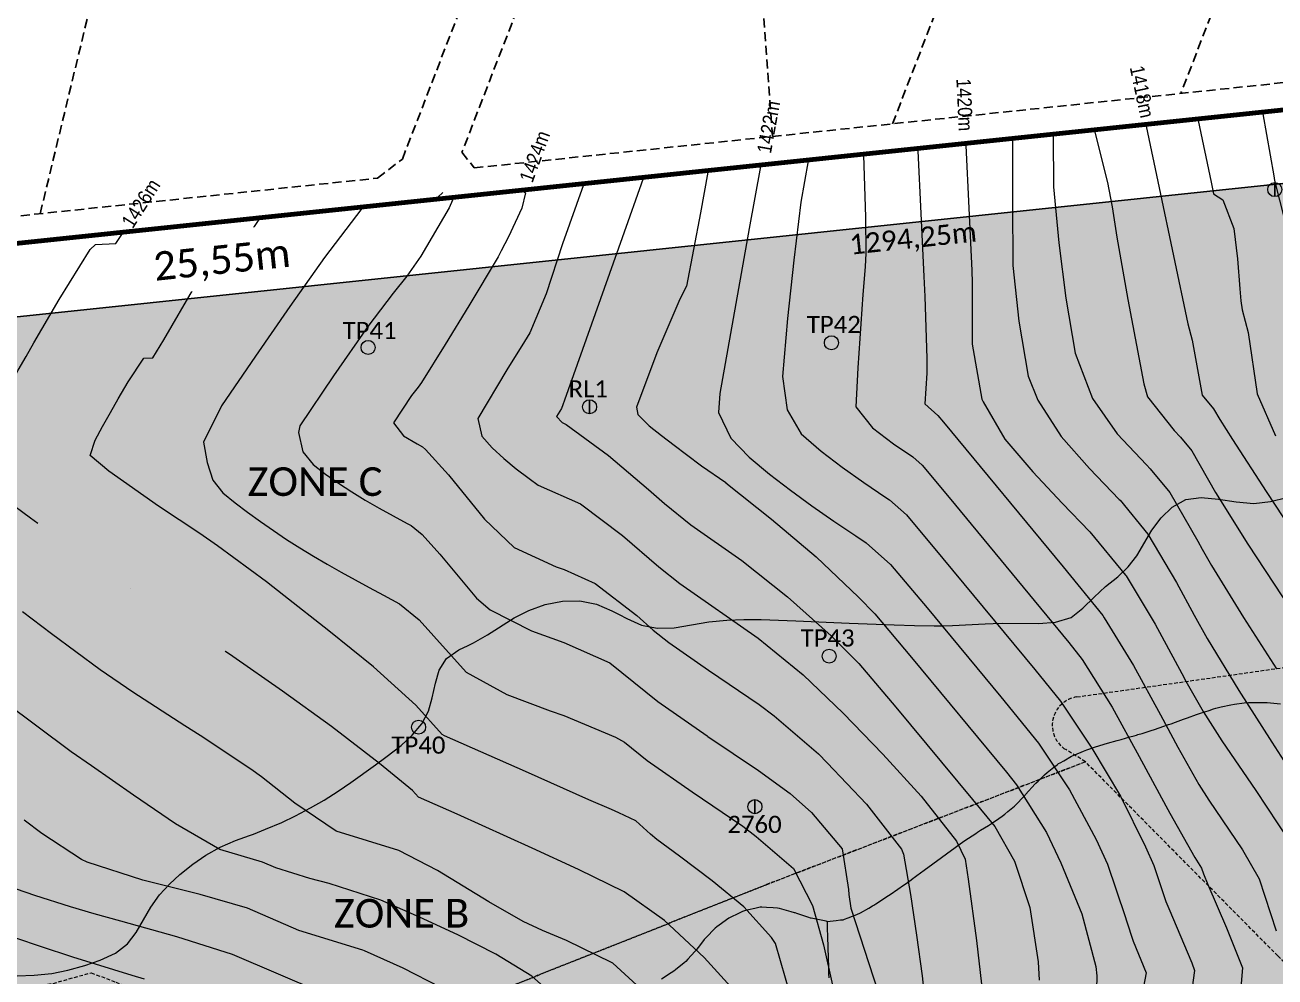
# Model space of a CAD drawing. Header units: metres. Extents: x 5688 to 19740, y -52 to 3406.
# Drawn here: x 7558.7 to 7995.3, y 2347.5 to 2679.9 of the extents above; entities that cross this region are included whole.
import ezdxf
from ezdxf.enums import TextEntityAlignment as Align

# ---------------------------------------------------------------- set-up
doc = ezdxf.new("R2010")
doc.units = ezdxf.units.M
doc.linetypes.add('HIDDEN', pattern=[9.525, 6.35, -3.175])
for name, color, linetype in [('AFSTANDE', 7, 'Continuous'), ('Contours', 7, 'Continuous'), ('GEO', 140, 'Continuous'), ('LINES', 7, 'Continuous'), ('ONDERVERDELING', 7, 'Continuous'), ('TP', 7, 'Continuous')]:
    doc.layers.add(name, color=color, linetype=linetype)
doc.layers.add('Sensitivity', color=7, linetype='Continuous', true_color=0xbd0f0f)
doc.layers.add('Sonering - Special', color=7, linetype='Continuous', true_color=0xdbb88a)
doc.styles.add('CALIBRII', font='calibri.ttf')
doc.styles.add('MM-STANDARD', font='', dxfattribs={"height": 1})
doc.styles.add('Text_Style_1', font='calibri.ttf')
doc.styles.get('MM-STANDARD').set_extended_font_data('MM-STANDARD')
doc.dimstyles.new('$DIM_Caddie', dxfattribs={"dimtxt": 7, "dimasz": 1, "dimexe": 0, "dimexo": 0, "dimgap": 0, "dimtad": 0, "dimtoh": 1, "dimtxsty": 'Text_Style_1', "dimblk": 'OBLIQUE', "dimcen": 0, "dimse1": 1, "dimse2": 1, "dimsd1": 1, "dimsd2": 1, "dimclrd": 253, "dimclre": 253, "dimclrt": 256, "dimadec": 0, "dimazin": 0, "dimtfac": 1, "dimtmove": 0, "dimatfit": 3, "dimldrblk": 'OBLIQUE', "dimfxl": 0, "dimtfillclr": 2, "dimlwd": -3, "dimlwe": -1, "dimarcsym": 0})

# ---------------------------------------------------------------- blocks, each defined once
blk = doc.blocks.new('CONTOURS-CG')
at = {"layer": 'Contours', "color": 253, "lineweight": 9, "true_color": 0xa1a3a5}
for points, elevation in [([(31783.68, 1464.3), (31788.22, 1442.78), (31789.08, 1438.73), (31792.34, 1436.6), (31792.34, 1436.6), (31796.14, 1426.55), (31797.45, 1416.06), (31798.3, 1405.49), (31798.57, 1401.32), (31799.11, 1398.23), (31801.11, 1390.27), (31801.11, 1390.27), (31804.32, 1368.87), (31810.71, 1354.17)], 1417.5), ([(31806.27, 1466.68), (31810.09, 1445.01), (31810.39, 1443.34), (31815.44, 1423.25)], 1417), ([(31733.04, 1459), (31733.11, 1441.11), (31735.02, 1421.65), (31737.43, 1402.29), (31740.72, 1383.09), (31746.84, 1367.24), (31755.44, 1354.97), (31765.69, 1344.06), (31766.97, 1342.75), (31773.8, 1334.45), (31783.56, 1317.45), (31785.08, 1314.62), (31788.31, 1308.93), (31799.48, 1290.77), (31811.03, 1272.86)], 1419), ([(31747.59, 1460.3), (31747.6, 1460.26), (31752.07, 1442.67), (31752.07, 1442.65), (31753.66, 1434.13), (31755.28, 1423.57), (31759.1, 1401.84), (31764.71, 1372.35), (31765.98, 1367.83), (31775.26, 1356.13), (31777.53, 1353.79), (31781.44, 1349.03), (31789.76, 1334.4), (31801.08, 1316.34), (31807.06, 1307.19), (31818.92, 1289.12)], 1418.5), ([(31765.54, 1462.28), (31770.08, 1440.75), (31780.11, 1393.33), (31781.57, 1387.58), (31781.57, 1387.58), (31785.13, 1368.43), (31789.08, 1363.62), (31791.21, 1359.87), (31795.64, 1352.91), (31807.49, 1334.83), (31819.38, 1316.79)], 1418), ([(31685.76, 1454.11), (31685.78, 1453.69), (31686.87, 1431.79), (31687.92, 1409.9), (31688.19, 1402.91), (31688.19, 1402.91), (31688.9, 1381.22), (31688.89, 1376.09), (31688.19, 1365.36), (31692.81, 1361.28), (31694.7, 1359.02), (31736.55, 1308.45), (31750.34, 1291.46), (31750.86, 1290.7), (31761.13, 1273.99), (31770.54, 1256.78), (31776.59, 1245.48), (31783.96, 1232.51), (31787.43, 1227.05), (31799.16, 1209.67), (31804.95, 1199.5), (31804.95, 1199.49), (31810.93, 1181.37)], 1420.5), ([(31702.48, 1455.76), (31702.49, 1455.57), (31703.61, 1433.75), (31704.61, 1411.94), (31704.72, 1407.69), (31704.72, 1407.67), (31704.81, 1386.22), (31704.81, 1386.2), (31708.12, 1367), (31708.55, 1366.05), (31716.2, 1353), (31725.95, 1341.68), (31736.14, 1330.72), (31745.86, 1320.67), (31758.35, 1305.51), (31758.51, 1305.29), (31768.64, 1288.49), (31777.97, 1271.24), (31779.42, 1268.53), (31785.41, 1257.98), (31791.96, 1247.68), (31803.81, 1230.37), (31815.38, 1212.88)], 1420), ([(31718.79, 1457.61), (31718.86, 1435.62), (31718.96, 1413.66), (31721, 1394.22), (31724.28, 1375.02), (31727.7, 1366.65), (31735.79, 1353.96), (31745.75, 1342.81), (31756.13, 1332.01), (31756.42, 1331.71), (31766.15, 1319.87), (31776.12, 1302.98), (31782.25, 1291.57), (31786.86, 1283.46), (31797.95, 1265.25), (31809.38, 1247.26), (31820.98, 1229.38)], 1419.5), ([(31647.45, 1450.25), (31644.86, 1435.85), (31642.42, 1415.55), (31640.26, 1395.23), (31638.55, 1374.89), (31640.15, 1363.34), (31644.97, 1354.89), (31651.98, 1348.91), (31659.31, 1343.29), (31666.87, 1337.93), (31674.56, 1332.73), (31675.84, 1331.87), (31681.77, 1326.64), (31694.54, 1311.41), (31726.67, 1272.6), (31735.58, 1261.54), (31746.55, 1245.22), (31756.59, 1228.38), (31765.25, 1210.75), (31768.19, 1204.21), (31772.39, 1191.66), (31773.44, 1189.13), (31781.43, 1170.23), (31782.37, 1167.55), (31780.5, 1153.86)], 1421.5), ([(31666.76, 1452.29), (31666.76, 1452.22), (31667.52, 1430.55), (31667.66, 1418.11), (31667.66, 1418.04), (31667.34, 1413.17), (31666.54, 1403.61), (31664.79, 1378), (31664.17, 1364.35), (31669.95, 1356.98), (31677.32, 1351.41), (31684, 1346.87), (31687.29, 1343.96), (31696.74, 1332.67), (31738.57, 1282.08), (31743.22, 1276.12), (31753.62, 1259.48), (31763.1, 1242.31), (31772.37, 1225.03), (31773.76, 1222.44), (31782.51, 1207.04), (31784.89, 1203.29), (31785.57, 1201.24), (31787.08, 1197.58), (31793.61, 1182.46), (31799.15, 1168.42), (31798.03, 1154.59)], 1421), ([(31612.45, 1446.28), (31612.44, 1446.25), (31609.84, 1432.11), (31604.92, 1406.45), (31602.6, 1401.89), (31594.64, 1383.22), (31587.54, 1364.25), (31588.03, 1361.64), (31591.95, 1357.73), (31596.28, 1354.34), (31600.64, 1350.99), (31605.03, 1347.67), (31610.25, 1343.76), (31618.71, 1337.87), (31618.71, 1337.86), (31634.7, 1325.16), (31650.26, 1311.97), (31665, 1297.85), (31670.72, 1292.01), (31683.55, 1276.83), (31716.78, 1236.75), (31720.29, 1232.37), (31730.73, 1215.75), (31735.75, 1205.18), (31743.02, 1187.28), (31747.9, 1168.97), (31748.31, 1165.7), (31747.8, 1146.18)], 1422.5), ([(31630.82, 1448.3), (31626.92, 1426.65), (31616.56, 1369.05), (31616.12, 1362.34), (31620.5, 1353.37), (31626.92, 1346.72), (31634.02, 1340.85), (31641.33, 1335.2), (31648.81, 1329.76), (31656.42, 1324.46), (31664.12, 1319.26), (31667.68, 1316.88), (31676.24, 1309.33), (31689.05, 1294.12), (31714.76, 1263.11), (31727.93, 1246.95), (31738.76, 1230.56), (31748.06, 1213.29), (31751.97, 1204.69), (31758.15, 1186.42), (31758.63, 1184.82), (31761, 1177.76), (31765.59, 1166.67), (31762.97, 1153.29)], 1422), ([(31569.05, 1441.88), (31561.69, 1421.22), (31555.98, 1403.79), (31555.98, 1403.78), (31550.24, 1390.23), (31548.41, 1387.2), (31542.16, 1377.21), (31532.12, 1360.3), (31533.5, 1354.13), (31537.14, 1350), (31541.19, 1346.25), (31545.49, 1342.73), (31549.96, 1339.36), (31553.16, 1337.03), (31568, 1330.46), (31582.66, 1319.41), (31595.32, 1308.48), (31602.62, 1302.6), (31629.95, 1283.58), (31629.95, 1283.58), (31645.78, 1270.71), (31659.67, 1257.37), (31673.51, 1243.04), (31686.98, 1228.39), (31699.25, 1212.74), (31702.29, 1206.41), (31703.35, 1199.44), (31706.28, 1177.99), (31707.97, 1162.73)], 1423.5), ([(31589.89, 1444.01), (31582.5, 1423.29), (31562.32, 1366.61), (31561.79, 1364.99), (31561.26, 1363.74), (31559.58, 1360.97), (31561.53, 1358.82), (31562.9, 1358.21), (31577.71, 1347.35), (31591.68, 1335.44), (31597.25, 1330.57), (31606.43, 1323.18), (31624.33, 1310.72), (31624.33, 1310.72), (31640.27, 1297.97), (31655.52, 1284.42), (31665.19, 1274.69), (31678.05, 1259.53), (31704.87, 1227.25), (31712.65, 1217.79), (31719.54, 1205.67), (31724.95, 1189.53), (31727.86, 1170.52), (31728.14, 1164.21)], 1423), ([(31519.86, 1439.23), (31518.14, 1437.58), (31522.26, 1437.13), (31522.53, 1437.54), (31522.84, 1437.02), (31523.19, 1436.53), (31522.11, 1433.83), (31512.19, 1416.99), (31507.3, 1409.96), (31502.55, 1403.99), (31493.72, 1392.38), (31481.64, 1375.17), (31469.88, 1357.74), (31469.46, 1355.37), (31470.99, 1348.58), (31474.53, 1344.23), (31478.89, 1340.87), (31483.39, 1337.68), (31488.02, 1334.66), (31492.77, 1331.77), (31497.61, 1328.99), (31502.51, 1326.29), (31507.46, 1323.65), (31508.76, 1322.95), (31512.69, 1319.71), (31518.82, 1312.93), (31531.59, 1297.49), (31536.42, 1293.46), (31536.42, 1293.46), (31550.82, 1286.12), (31562.16, 1282.06), (31578.19, 1274.96), (31594.99, 1261.44), (31612.24, 1249.43), (31612.45, 1249.29), (31630.18, 1237.39), (31641.18, 1229.3), (31641.18, 1229.3), (31648.62, 1222.74), (31659.29, 1209.98), (31661.6, 1195.81), (31661.71, 1194.08), (31662.43, 1189.31), (31671.85, 1160.35)], 1424.5), ([(31547.94, 1439.67), (31547.94, 1439.67), (31548.7, 1439.1), (31547.47, 1433.65), (31545.17, 1428.65), (31542.76, 1423.69), (31540.27, 1418.77), (31539.22, 1416.71), (31528.94, 1399.58), (31520.71, 1386.13), (31512.43, 1372.8), (31511.21, 1371.25), (31508.93, 1368.26), (31502.67, 1358.7), (31506.11, 1354.24), (31510.88, 1351.37), (31512.81, 1350.33), (31513.82, 1349.5), (31521.82, 1340.65), (31534.44, 1325.07), (31544.79, 1315.25), (31544.79, 1315.25), (31559.44, 1308.49), (31562.23, 1307.52), (31573.09, 1302.71), (31587.57, 1291.44), (31593.38, 1286.39), (31598.8, 1282.02), (31612.7, 1272.35), (31630.39, 1260.38), (31635.56, 1256.44), (31635.56, 1256.44), (31651.06, 1243.19), (31654.15, 1240.05), (31667.89, 1225.64), (31680.02, 1209.88), (31680.79, 1208.2), (31683.24, 1194.05), (31685.27, 1179.84), (31687.25, 1165.64), (31687.8, 1161.24)], 1424), ([(31491.53, 1433.63), (31478.51, 1416.51), (31466.39, 1399.32), (31454.39, 1382.05), (31442.6, 1364.65), (31436.26, 1352.05), (31437.51, 1344.92), (31439.56, 1338.77), (31443.02, 1334.31), (31447.31, 1330.87), (31451.68, 1327.52), (31456.13, 1324.28), (31460.66, 1321.13), (31465.27, 1318.07), (31469.95, 1315.1), (31474.69, 1312.21), (31479.49, 1309.38), (31484.34, 1306.61), (31489.23, 1303.9), (31494.15, 1301.22), (31499.09, 1298.56), (31504.71, 1295.57), (31511.55, 1289.93), (31528.05, 1271.68), (31528.05, 1271.68), (31542.25, 1263.89), (31557.39, 1258.23), (31562.09, 1256.6), (31580.21, 1249.06), (31583.28, 1247.22), (31591.18, 1240.86), (31606.92, 1229.91), (31624.63, 1217.87), (31629.36, 1214.29), (31629.36, 1214.29), (31642.38, 1203.17), (31649.03, 1190.28), (31652.87, 1176.48), (31655.97, 1162.44)], 1425), ([(31641.28, 1158.77), (31636.06, 1176.91), (31634.67, 1179.06), (31625.04, 1189.81), (31613.9, 1198.81), (31602.49, 1207.48), (31594.59, 1213.32), (31592.45, 1215.15), (31587.33, 1219.8), (31581.36, 1222.57), (31578.8, 1223.71), (31570.88, 1227.17), (31548.68, 1236.97), (31520.49, 1249.5), (31519.68, 1249.89), (31510.41, 1260.14), (31495.61, 1273.57), (31480.09, 1286.12), (31464.38, 1298.43), (31458.22, 1303.21), (31441.21, 1315.75), (31434.99, 1320.07), (31420.52, 1329.6), (31420.51, 1329.6), (31403.25, 1341.86), (31396.66, 1347.4), (31398.41, 1352.69), (31401.04, 1357.52), (31403.73, 1362.32), (31406.49, 1367.08), (31409.97, 1373.02), (31415.44, 1381.31), (31418.51, 1381.49), (31418.51, 1381.49), (31421.18, 1385.66), (31422.38, 1387.7), (31433.25, 1406.32), (31434.54, 1408.29), (31449.81, 1420.75), (31455.73, 1429.71)], 1425.5), ([(31378.42, 1323.64), (31375.78, 1325.52), (31358.69, 1338.03), (31355.02, 1342.33), (31355.68, 1348.18), (31358.25, 1353.05), (31360.84, 1357.89), (31363.47, 1362.73), (31366.13, 1367.54), (31368.83, 1372.34), (31371.54, 1377.13), (31374.28, 1381.9), (31377.04, 1386.67), (31379.82, 1391.42), (31385.88, 1401.76), (31396.62, 1419.28), (31398.59, 1420.99), (31405.7, 1421.4), (31405.7, 1421.4), (31407.92, 1424.87)], 1426), ([(31593.24, 1157.31), (31579.24, 1170.06), (31579.04, 1170.19), (31563.09, 1178.05), (31554.64, 1181.53), (31547.87, 1184.68), (31535.91, 1191.51), (31518.03, 1202.42), (31504.46, 1209.47), (31504.46, 1209.47), (31482.65, 1216.18), (31482.65, 1216.18), (31468.22, 1225.91), (31456.5, 1235.17), (31452.85, 1237.82), (31435.05, 1249.62), (31429.8, 1252.99), (31411.62, 1264.71), (31400.18, 1272.48), (31400.18, 1272.48), (31383.13, 1285.05), (31373.03, 1292.74)], 1426.5), ([(31519.22, 1161.65), (31506.04, 1168.38), (31492.48, 1174.43), (31491.95, 1174.66), (31469.59, 1181.55), (31451.61, 1189.24), (31451.61, 1189.24), (31435.09, 1194.09), (31415.13, 1199.04), (31395.58, 1205.4), (31393.66, 1206.28), (31393.66, 1206.28), (31379.84, 1215.37), (31373.61, 1220.02)], 1427.5), ([(31415.67, 1164.49), (31411.31, 1165.77), (31390.57, 1172.23), (31379.35, 1175.88), (31362.64, 1181.54)], 1428.5), ([(31562.25, 1155.5), (31551, 1165.6), (31538.34, 1173.24), (31525.15, 1179.95), (31511.68, 1186.17), (31498.2, 1192.06), (31480.2, 1197.89), (31473.37, 1199.71), (31461.49, 1203.37), (31456.87, 1205.35), (31456.87, 1205.35), (31441.98, 1209.73), (31441.98, 1209.73), (31426.54, 1218.75), (31411.76, 1228.77), (31397.1, 1238.96), (31390.01, 1243.93), (31366.57, 1261.42)], 1427), ([(31623.98, 1157.99), (31611.16, 1172.04), (31597.32, 1184.96), (31583.18, 1195), (31567.2, 1202.79), (31551.04, 1210.2), (31524.88, 1222.1), (31511.31, 1228.1), (31509.27, 1230.36), (31497.79, 1239.83), (31480.99, 1252.67), (31463.86, 1265.05), (31446.53, 1277.14), (31443.92, 1278.94), (31443.83, 1279)], 1426), ([(31477.68, 1159.73), (31446.34, 1173.12), (31446.34, 1173.12), (31426.94, 1179.25), (31407.35, 1184.76), (31398.12, 1187.31), (31389.85, 1189.74), (31377.4, 1193.68), (31370.9, 1195.88)], 1428)]:
    blk.add_lwpolyline(points, dxfattribs=dict(at, elevation=elevation))
at = {"layer": 'Contours', "color": 253, "lineweight": 0, "true_color": 0xa1a3a5, "elevation": 1426}
blk.add_lwpolyline([(31410.74, 1300.76), (31410.74, 1300.76)], dxfattribs=at)
at = {"layer": 'Contours', "color": 253, "true_color": 0xa1a3a5, "style": 'MM-STANDARD', "width": 0.9}
for s, rotation, p in [('1418m', 281.9092, (31764.12, 1474.37, 1418.47)), ('1420m', 272.674, (31702.15, 1469.82, 1420.27)), ('1422m', 79.7782, (31633.59, 1462.05, 1421.39)), ('1424m', 70, (31551.91, 1451.78, 1424.42)), ('1426m', 57.4306, (31414.38, 1435.41, 1425.63))]:
    blk.add_text(s, height=5, rotation=rotation, dxfattribs=at).set_placement(p, align=Align.MIDDLE)
blk = doc.blocks.new('SENSITIWITEIT')
at = {"layer": 'Sensitivity', "linetype": 'HIDDEN', "lineweight": 20, "ltscale": 0.2}
blk.add_lwpolyline([(33235.29, 802.76), (33256.07, 806.07), (33269.33, 809.78), (33277.96, 806.43), (33292.79, 800.68), (33311.43, 790.07), (33323.38, 783.27), (33331.88, 775.41), (33407.39, 801.72), (33505.07, 840.49), (33616.6, 883.42), (33609.75, 887.68, -0.700468), (33613.63, 906.07), (33691.77, 917.17)], format="xyb", dxfattribs=at)
blk.add_lwpolyline([(34066.82, 1151.07), (32886.04, 1026.94), (32887.93, 1019.4), (32892.8, 1004.44), (32906.97, 972.11), (32897.34, 965.7), (32877.65, 951.48)], dxfattribs=at)
blk.add_lwpolyline([(33331.88, 775.41), (33332.47, 774.43, -0.414214), (33327.33, 753.84), (33287.33, 729.83, 0.289894), (33280.12, 715.49), (33287.07, 645.25, 0.45775), (33324.19, 619.1), (33390.07, 635.56), (33539.01, 683.33), (33678.26, 733.87), (33796.92, 779.62, 0.771842), (33795.84, 789.23), (33712.12, 801.4, -0.162719), (33683.81, 815.67), (33616.6, 883.42), (33505.07, 840.49), (33407.39, 801.72)], format="xyb", close=True, dxfattribs=at)
blk = doc.blocks.new('Boreholes')
at = {"layer": 'TP', "color": 9, "linetype": 'Continuous', "ltscale": 0.08}
for p, q in [((36321.36, 1646.34), (36321.36, 1641.44)), ((36082.05, 1570.5), (36082.05, 1565.59)), ((36139.78, 1430.87), (36139.78, 1425.97))]:
    blk.add_line(p, q, dxfattribs=at)
at = {"layer": 'TP', "color": 9, "lineweight": 18}
for centre in [(36321.36, 1643.89), (36004.67, 1588.77), (36166.53, 1590.41), (36082.05, 1568.04), (36165.73, 1480.98), (36022.33, 1456.18), (36139.78, 1428.42)]:
    blk.add_ellipse(centre, major_axis=(0, 2.45), ratio=1, dxfattribs=at)
at = {"layer": 'TP', "color": 9, "style": 'CALIBRII'}
for s, p in [('TP42', (36157.92, 1593.78)), ('TP41', (35995.77, 1591.68)), ('RL1', (36074.7, 1571.3)), ('TP43', (36155.74, 1484.33)), ('TP40', (36012.84, 1446.92)), ('2760', (36130.18, 1419.24))]:
    blk.add_text(s, height=6, dxfattribs=at).set_placement(p)
blk = doc.blocks.new('*D145')
at = {"layer": 'Defpoints', "color": 0, "linetype": 'Continuous', "ltscale": 0.1, "transparency": 16777216}
for p in [(9107.24, 2767.14), (9107.31, 2766.4), (7193.96, 2585.63)]:
    blk.add_point(p, dxfattribs=at)
at = {"color": 251, "linetype": 'Continuous', "ltscale": 0.1, "true_color": 0x4e4f50, "transparency": 16777216, "insert": (8144.27, 2675.04), "char_height": 8, "attachment_point": 5, "rotation": 5.4194, "style": 'Text_Style_1', "bg_fill": 1, "box_fill_scale": 1.1, "bg_fill_color": 7, "bg_fill_true_color": 16777215, "bg_fill_transparency": 0}
blk.add_mtext('1921,88m', dxfattribs=at)
blk = doc.blocks.new('_Oblique')
at = {"color": 0, "linetype": 'ByBlock', "lineweight": -2}
blk.add_line((-0.5, -0.5), (0.5, 0.5), dxfattribs=at)
blk = doc.blocks.new('GEOTECH')
at = {"layer": 'GEO', "linetype": 'Continuous', "lineweight": 15, "ltscale": 0.1}
for points in [[(7838.94, 2366.87), (7841.98, 2367.2), (7843.6, 2367.38), (7844.49, 2367.48), (7844.89, 2367.62), (7846.18, 2368.12), (7849.3, 2369.33), (7850.5, 2369.89), (7853.43, 2371.56), (7854.72, 2372.3), (7855.18, 2372.57), (7855.85, 2373), (7857.18, 2373.87), (7859.75, 2375.56), (7860.85, 2376.3), (7863.52, 2378.1), (7864.43, 2378.71), (7864.7, 2378.9), (7866.92, 2380.5), (7868.2, 2381.41), (7868.95, 2381.95), (7869.25, 2382.17), (7870.25, 2382.91), (7872.78, 2384.78), (7886.68, 2394.95), (7891.13, 2397.85), (7891.44, 2398.04), (7892.49, 2398.69), (7895.25, 2400.4), (7896.31, 2401.09), (7898.83, 2402.78), (7900.02, 2403.59), (7900.51, 2403.92), (7900.98, 2404.31), (7902.05, 2405.22), (7904.27, 2407.09), (7905.13, 2407.93), (7907.22, 2410.13), (7907.99, 2410.94), (7908.22, 2411.18), (7911.56, 2414.88), (7911.79, 2415.11), (7912.59, 2415.9), (7914.8, 2418.06), (7915.71, 2418.89), (7918.07, 2420.69), (7919.22, 2421.57), (7919.74, 2421.97), (7920.24, 2422.26), (7921.5, 2422.98), (7924.19, 2424.52), (7925.35, 2425.06), (7928.42, 2426.33), (7929.61, 2426.82), (7929.96, 2426.96), (7930.94, 2427.27), (7932.56, 2427.79), (7935.33, 2428.67), (7935.67, 2428.77), (7936.84, 2429.1), (7940.2, 2430.03), (7941.55, 2430.41), (7944.61, 2431.28), (7946.16, 2431.72), (7946.91, 2431.93), (7947.44, 2432.1), (7948.86, 2432.54), (7952, 2433.53), (7953.25, 2433.94), (7956.43, 2435.03), (7957.71, 2435.46), (7958.1, 2435.59), (7959, 2435.92), (7960.57, 2436.48), (7963.33, 2437.47), (7963.66, 2437.59), (7964.74, 2437.98), (7967.95, 2439.15), (7968.91, 2439.5), (7969.28, 2439.62), (7972.26, 2440.56), (7973.82, 2441.05), (7974.63, 2441.3), (7975.12, 2441.42), (7976.56, 2441.75), (7979.86, 2442.51), (7981.18, 2442.74), (7984.58, 2443.15), (7986.01, 2443.32), (7986.46, 2443.37), (7987.39, 2443.37), (7989.09, 2443.35), (7992.21, 2443.33), (7992.58, 2443.32), (7993.7, 2443.2), (7997.25, 2442.83)], [(7555.95, 2347.83), (7561.93, 2348.09), (7568.04, 2348.75), (7573.71, 2349.82), (7579.61, 2351.49), (7584.93, 2353.39), (7590.32, 2355.77), (7594.44, 2359.01), (7597.51, 2362.98), (7602.63, 2371.85), (7605.64, 2376.18), (7609.21, 2379.91), (7612.82, 2383.21), (7617.34, 2386.82), (7621.83, 2389.97), (7626.83, 2392.76), (7632.25, 2395.15), (7637.16, 2396.9), (7638.49, 2397.4), (7642.68, 2399.05), (7648.41, 2401.46), (7653.23, 2403.8), (7658.36, 2406.48), (7663.21, 2409.22), (7668.06, 2412.31), (7672.53, 2415.36), (7681.17, 2421.55), (7684.77, 2424.2), (7690.06, 2428.31), (7693.96, 2431.9), (7697.25, 2435.88), (7699.66, 2440.27), (7700.96, 2444.93), (7702.05, 2450.03), (7703.35, 2454.65), (7705.95, 2458.62), (7710.25, 2461.65), (7713.49, 2463.18), (7715.41, 2464.12), (7720.22, 2466.94), (7729.52, 2472.83), (7734.69, 2475.42), (7740.42, 2477.48), (7746.43, 2478.7), (7752.53, 2478.85), (7758.32, 2477.67), (7763.63, 2475.37), (7766.21, 2474), (7768.86, 2472.6), (7774.02, 2470.33), (7779.56, 2469.22), (7785.46, 2469.42), (7797.58, 2471.43), (7803.83, 2472.11), (7809.82, 2472.35), (7815.86, 2472.29), (7827.92, 2471.83), (7846.61, 2471.07), (7862.29, 2470.48), (7869.34, 2470.18), (7876.25, 2470.03), (7878.94, 2470.11), (7882.64, 2470.16), (7894.05, 2470.82), (7896.9, 2470.92), (7899.98, 2471.06), (7912.72, 2470.93), (7918.66, 2471.34), (7924.06, 2473.04), (7928.22, 2476.22), (7932.14, 2480.15), (7936.13, 2483.78), (7940.37, 2487.16), (7943.99, 2490.64), (7947, 2494.53), (7952.26, 2503.51), (7955.51, 2507.84), (7959.43, 2511.54), (7964.14, 2514.14), (7969.58, 2514.94), (7975.53, 2514.36), (7981.78, 2513.33), (7987.87, 2512.84), (7993.79, 2513.44), (7999.5, 2514.89)], [(7839.62, 2347.14), (7839.5, 2348.74), (7839.43, 2350.96), (7839.33, 2354.17), (7839.11, 2361.47), (7839.02, 2364.51), (7838.96, 2366.45), (7838.91, 2366.87), (7838.48, 2366.96), (7834.46, 2367.74), (7833.29, 2367.97), (7833.11, 2368.03), (7832.47, 2368.24), (7828.34, 2369.62), (7827.71, 2369.83), (7827.53, 2369.89), (7826.32, 2370.24), (7822.19, 2371.41), (7821.58, 2371.56), (7820.02, 2371.65), (7817.73, 2371.78), (7816.03, 2371.89), (7815.46, 2371.82), (7813.64, 2371.42), (7811.39, 2370.92), (7810.02, 2370.62), (7809.36, 2370.32), (7807.46, 2369.43), (7805.44, 2368.48), (7804.51, 2368.04), (7803.68, 2367.44), (7801.92, 2366.15), (7800.29, 2364.96), (7799.74, 2364.55), (7798.85, 2363.62), (7797.42, 2362.1), (7796.27, 2360.89), (7795.94, 2360.51), (7795.04, 2359.34), (7793.85, 2357.78), (7793.05, 2356.73), (7792.69, 2356.33), (7790.25, 2353.65), (7789.55, 2352.89), (7788.95, 2352.4), (7785.93, 2349.98), (7785.34, 2349.51), (7784.34, 2348.88), (7780.99, 2346.75)]]:
    blk.add_lwpolyline(points, dxfattribs=at)
at = {"layer": 'GEO', "linetype": 'Continuous', "style": 'CALIBRII'}
for s, p in [('ZONE C', (7660, 2520.44)), ('ZONE B', (7690.21, 2369.71))]:
    blk.add_text(s, height=10, dxfattribs=at).set_placement(p, align=Align.MIDDLE_CENTER)
blk = doc.blocks.new('*D207')
at = {"layer": 'Defpoints', "color": 0, "linetype": 'Continuous', "ltscale": 0.1, "transparency": 16777216}
for p in [(8512.2, 2678.74), (7225.08, 2543.11), (7225.72, 2536.99)]:
    blk.add_point(p, dxfattribs=at)
at = {"layer": 'AFSTANDE', "color": 251, "linetype": 'Continuous', "ltscale": 0.1, "true_color": 0x4e4f50, "transparency": 16777216, "insert": (7868.93, 2604.78), "char_height": 7, "attachment_point": 5, "rotation": 6.0157, "style": 'Text_Style_1'}
blk.add_mtext('1294,25m', dxfattribs=at)

msp = doc.modelspace()

# ---------------------------------------------------------------- hatches: boundary and pattern name
at = {"layer": 'Sonering - Special', "linetype": 'Continuous', "ltscale": 0.1}
h = msp.add_hatch(color=256, dxfattribs=at)
h.dxf.hatch_style = 1
h.paths.add_polyline_path([(8867.437, 2342.161), (8877.574, 2364.344), (8886.388, 2387.268), (8890.831, 2400.485), (8896.413, 2414.272), (8902.818, 2427.696), (8910.022, 2440.709), (8917.998, 2453.263), (8926.1, 2464.458), (8929.853, 2470.316), (8933.205, 2476.351), (8936.173, 2482.584), (8938.745, 2488.991), (8940.911, 2495.547), (8942.661, 2502.225), (8943.99, 2508.999), (8944.892, 2515.844), (8945.363, 2522.731), (8945.403, 2529.635), (8945.009, 2536.528), (8944.185, 2543.382), (8942.933, 2550.171), (8941.258, 2556.869), (8939.167, 2563.448), (8936.668, 2569.884), (8933.771, 2576.15), (8930.487, 2582.223), (8926.829, 2588.078), (8922.812, 2593.692), (8918.45, 2599.044), (8913.762, 2604.112), (8908.766, 2608.876), (8903.482, 2613.318), (8897.929, 2617.421), (8892.13, 2621.168), (8886.109, 2624.544), (8879.887, 2627.536), (8873.49, 2630.133), (8866.943, 2632.324), (8860.272, 2634.1), (8853.503, 2635.455), (8846.662, 2636.384), (8839.776, 2636.882), (8832.873, 2636.948), (8825.979, 2636.582), (8819.121, 2635.784), (8812.596, 2634.607), (8673.098, 2595.782, -0.2011278), (8565.697, 2609.333), (8559.098, 2613.715), (8552.781, 2618.5), (8546.772, 2623.667), (8541.096, 2629.198), (8535.774, 2635.069), (8530.826, 2641.26), (8522.928, 2652.507), (8520.971, 2671.623), (8512.199, 2678.744), (7225.077, 2543.105), (7216.085, 2530.214), (7372.958, 1909.747), (7391.201, 1898.865), (7396.102, 1879.475), (7754.762, 1822.518), (8702.487, 1915.536), (8698.604, 1929.341), (8707.273, 1942.028), (8705.558, 1960.875), (8705.117, 1975.503), (8705.562, 1990.131), (8706.891, 2004.705), (8709.101, 2019.171), (8712.182, 2033.478), (8716.124, 2047.571), (8720.912, 2061.401), (8726.238, 2074.217), (8784.771, 2191.696), (8775.296, 2215.179), (8789.36, 2243.84), (8813.662, 2248.701), (8842.74, 2299.176), (8855.954, 2320.642)])

# ---------------------------------------------------------------- linework, layer by layer
at = {"linetype": 'Continuous', "lineweight": 100, "ltscale": 0.1}
msp.add_lwpolyline([(8966.187, 2041.155), (8975.998, 2120.487), (8967.446, 2140.782), (8976.29, 2164.165), (8996.487, 2174.665), (9031.535, 2221.425), (9059.81, 2316.848), (9089.624, 2451.353), (9109.998, 2587.669), (9119.878, 2705.308), (9107.958, 2759.84), (9107.242, 2767.141), (8882.291, 2743.449), (7191.925, 2565.303), (7363.739, 1884.614), (7754.762, 1822.518), (8922.333, 1937.114)], close=True, dxfattribs=at)
at = {"layer": 'LINES', "color": 251, "linetype": 'HIDDEN', "ltscale": 0.5, "true_color": 0x636466}
for p, q in [((7783.85, 2822.694), (7711.329, 2635.463)), ((7819.822, 2640.946), (7807.075, 2813.848)), ((7563.99, 2613.981), (7606.183, 2788.683)), ((7690.504, 2633.048), (7744.855, 2773.828)), ((7861.703, 2645.361), (7911.258, 2773.626)), ((7995.312, 2741.066), (7962.42, 2655.977)), ((7715.623, 2629.964), (8209.308, 2681.999)), ((7681.836, 2626.402), (7690.504, 2633.048)), ((7711.329, 2635.463), (7715.623, 2629.964)), ((7448.267, 2601.784), (7681.836, 2626.402))]:
    msp.add_line(p, q, dxfattribs=at)
at = {"layer": 'ONDERVERDELING', "linetype": 'Continuous', "ltscale": 0.08}
msp.add_lwpolyline([(7191.925, 2565.303), (7194.602, 2539.894), (9111.871, 2741.938)], dxfattribs=at)

# ---------------------------------------------------------------- block references
at = {"layer": 'Contours', "color": 215, "linetype": 'Continuous', "true_color": 0xa953a0}
msp.add_blockref('CONTOURS-CG', (-23815.222, 1182.208), dxfattribs=at)
at = {"layer": 'Sensitivity', "linetype": 'Continuous'}
msp.add_blockref('SENSITIWITEIT', (-25687.516, 1539.189), dxfattribs=at)
at = {"layer": 'TP', "color": 1, "linetype": 'Continuous'}
msp.add_blockref('Boreholes', (-28326.146, 978.523), dxfattribs=at)

# ---------------------------------------------------------------- next in the draw order: texts
at = {"layer": 'AFSTANDE', "linetype": 'Continuous', "insert": (7627.576, 2597.018, 1414.5), "char_height": 10, "width": 46.41154, "attachment_point": 5, "rotation": 6, "style": 'CALIBRII', "bg_fill": 2}
msp.add_mtext('25,55m', dxfattribs=at)

# ---------------------------------------------------------------- next in the draw order: block references
at = {"color": 5, "linetype": 'Continuous'}
msp.add_blockref('GEOTECH', (0, 0), dxfattribs=at)

# ---------------------------------------------------------------- next in the draw order: dimensions: what is measured, and where the dimension line sits
at = {"color": 1, "linetype": 'Continuous', "ltscale": 0.1}
dim = msp.add_linear_dim(base=(9107.313, 2766.402), p1=(7193.957, 2585.628), p2=(9107.242, 2767.141), angle=5.41943, dimstyle='$DIM_Caddie', override={"dimtxt": 8, "dimpost": '<>m', "dimtfill": 2, "dimtfillclr": 7}, dxfattribs=at)
dim.commit()
dim.dimension.update_dxf_attribs({"geometry": '*D145', "text_midpoint": (8144.268, 2675.038), "dimtype": 161})
at = {"layer": 'AFSTANDE', "color": 5, "linetype": 'Continuous', "ltscale": 0.1}
dim = msp.add_linear_dim(base=(7225.721, 2536.993), p1=(8512.199, 2678.744), p2=(7225.077, 2543.105), angle=186.01569, dimstyle='$DIM_Caddie', override={"dimpost": '<>m'}, dxfattribs=at)
dim.commit()
dim.dimension.update_dxf_attribs({"geometry": '*D207', "text_midpoint": (7868.934, 2604.776), "dimtype": 161})

doc.saveas('drawing.dxf')
